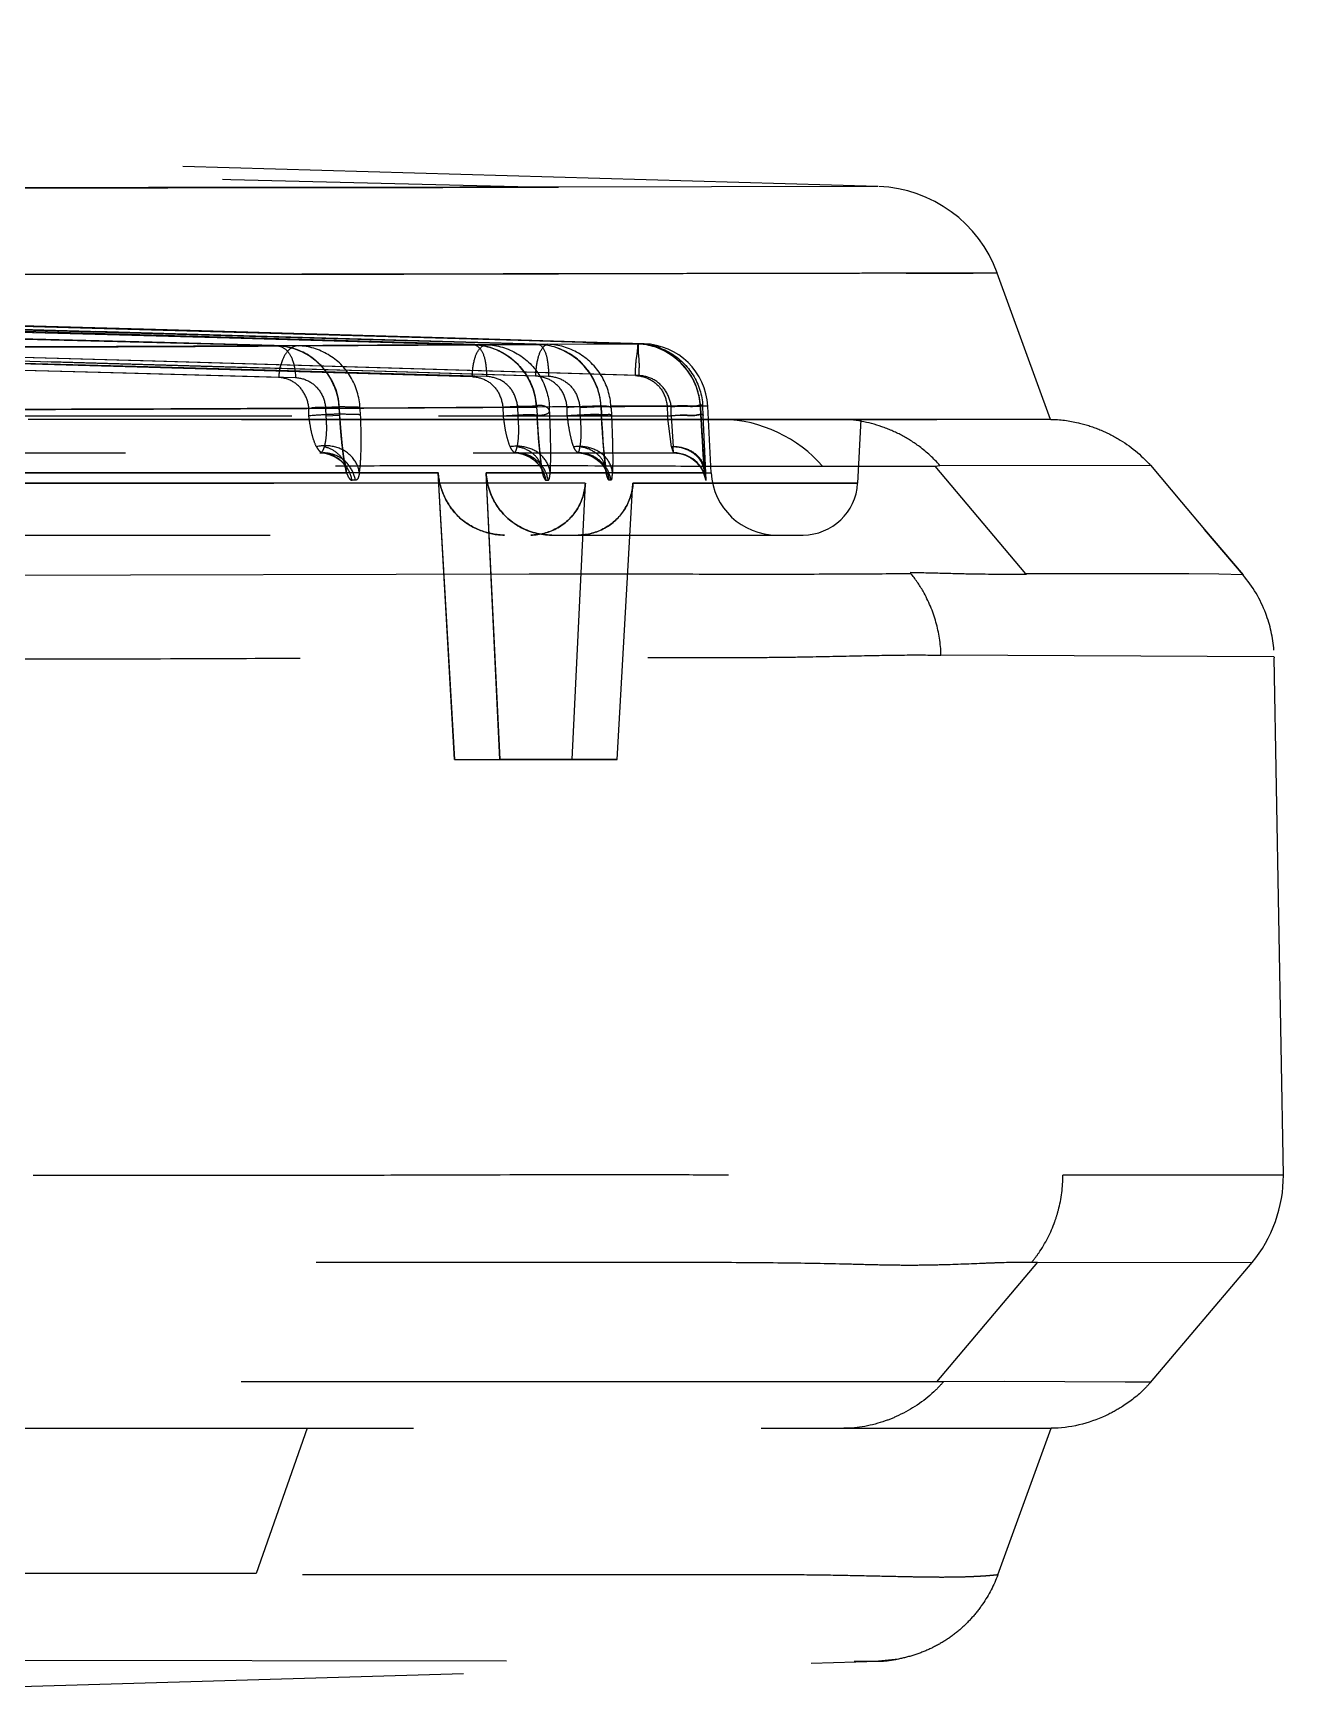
# Model space of a CAD drawing. Header units: millimetres. Extents: x 687 to 1107, y -116 to 478.
# Drawn here: x 962.123 to 964.407, y 329.439 to 332.471 of the extents above; entities that cross this region are included whole.
import ezdxf

# ---------------------------------------------------------------- set-up
doc = ezdxf.new("R2010")
doc.units = ezdxf.units.MM
doc.header["$LTSCALE"] = 0.1
doc.linetypes.add('HIDDENX2', pattern=[19.05, 12.7, -6.35])
doc.layers.add('HIDDEN', color=8, linetype='HIDDENX2')

msp = doc.modelspace()

# ---------------------------------------------------------------- linework, layer by layer
at = {"layer": 'HIDDEN'}
for p, q in [((963.6652, 332.1909), (963.0579, 332.1897)), ((963.9808, 331.7658), (963.8835, 332.033)), ((962.607, 331.9001), (963.0446, 331.9027)), ((963.2253, 331.9037), (962.9509, 331.9021)), ((963.0629, 331.9028), (963.2384, 331.9038)), ((963.2383, 331.9038), (963.2299, 331.9037)), ((962.626, 331.7721), (962.6263, 331.7853)), ((962.6818, 331.7862), (962.6568, 331.7851)), ((962.6568, 331.7851), (962.6573, 331.7721)), ((962.6825, 331.7732), (962.6818, 331.7862)), ((962.6829, 331.7732), (962.6822, 331.7862)), ((963.1597, 331.789), (962.7194, 331.7864)), ((962.7194, 331.7864), (962.7201, 331.7731)), ((962.9806, 331.7874), (962.9809, 331.7721)), ((963.0078, 331.7873), (963.0421, 331.7883)), ((963.0083, 331.7721), (963.0078, 331.7873)), ((963.0421, 331.7883), (963.0429, 331.7732)), ((963.0422, 331.7884), (963.043, 331.7732)), ((963.0656, 331.7884), (963.3415, 331.7901)), ((963.0983, 331.7721), (963.098, 331.7881)), ((963.1209, 331.7876), (963.16, 331.789)), ((963.1209, 331.7876), (963.1214, 331.7721)), ((963.16, 331.789), (963.1607, 331.7758)), ((963.1608, 331.7755), (963.1601, 331.7891)), ((963.3547, 331.7896), (963.178, 331.7896)), ((963.1781, 331.7864), (963.1788, 331.7732)), ((963.2809, 331.789), (963.2813, 331.7721)), ((963.2877, 331.7721), (963.2881, 331.7889)), ((963.3424, 331.7732), (963.3415, 331.7901)), ((963.3415, 331.7901), (963.3424, 331.7732)), ((963.3547, 331.7901), (963.3457, 331.7901)), ((963.3466, 331.7731), (963.3457, 331.7901)), ((963.3466, 331.7731), (963.3457, 331.79)), ((963.3611, 331.6683), (963.3547, 331.7901)), ((963.4856, 331.7657), (925.8486, 331.7657)), ((945.7182, 331.7721), (963.2813, 331.7721)), ((946.085, 331.7721), (963.2877, 331.7721)), ((963.3835, 331.7657), (956.7883, 331.7656)), ((956.7883, 331.7656), (963.9811, 331.7656)), ((962.6573, 331.7721), (962.6825, 331.7732)), ((963.0429, 331.7732), (963.0083, 331.7721)), ((963.2886, 331.7156), (963.2813, 331.7721)), ((963.2877, 331.7721), (963.2917, 331.7156)), ((963.3423, 331.7746), (963.3488, 331.6683)), ((963.3513, 331.6683), (963.3466, 331.7731)), ((963.5973, 331.7657), (963.3835, 331.7657)), ((963.9811, 331.7657), (963.5973, 331.7657)), ((963.6345, 331.7656), (963.6284, 331.6493)), ((963.9811, 331.7657), (963.6679, 331.7657)), ((945.7815, 331.7046), (963.2928, 331.7046)), ((962.6462, 331.7046), (962.6526, 331.7046)), ((963.1169, 331.7045), (963.1185, 331.7045)), ((963.2922, 331.7046), (963.2917, 331.7156)), ((963.2927, 331.7046), (963.2922, 331.7046)), ((963.2922, 331.7046), (963.2978, 331.7043)), ((959.6317, 331.6683), (962.695, 331.6683)), ((962.8623, 331.6681), (961.905, 331.6682)), ((962.7181, 331.6683), (962.8627, 331.6683)), ((962.8924, 331.1445), (962.8624, 331.6682)), ((962.8926, 331.1446), (962.8625, 331.6683)), ((963.0527, 331.6683), (962.9499, 331.6683)), ((962.9752, 331.1445), (962.9499, 331.6683)), ((962.9754, 331.1445), (962.9501, 331.6683)), ((962.9506, 331.6683), (963.1694, 331.6683)), ((963.3488, 331.6683), (963.0671, 331.6683)), ((963.1808, 331.6683), (963.3611, 331.6683)), ((963.3488, 331.6683), (963.3513, 331.6546)), ((963.352, 331.6546), (963.3514, 331.6683)), ((963.5643, 331.6804), (963.77, 331.6801)), ((963.7699, 331.6802), (963.7785, 331.6818)), ((963.9359, 331.4836), (963.7699, 331.6802)), ((963.7785, 331.6818), (964.1633, 331.6819)), ((964.1633, 331.6819), (964.2203, 331.6146)), ((963.131, 331.6493), (953.6724, 331.6493)), ((962.7112, 331.6545), (962.705, 331.6545)), ((963.0595, 331.6546), (963.0633, 331.6546)), ((963.107, 331.1445), (963.1312, 331.6495)), ((963.107, 331.1446), (963.1312, 331.6493)), ((963.1783, 331.6546), (963.1753, 331.6546)), ((963.1895, 331.1445), (963.2182, 331.6493)), ((963.1895, 331.1445), (963.2182, 331.6493)), ((963.2182, 331.6493), (963.6285, 331.6493)), ((963.6284, 331.6493), (963.2182, 331.6493)), ((963.3512, 331.6546), (963.3519, 331.6546)), ((964.2203, 331.6146), (964.2624, 331.5649)), ((953.6653, 331.5545), (963.0315, 331.5545)), ((963.0697, 331.5545), (963.5288, 331.5545)), ((964.3328, 331.4818), (964.2624, 331.5649)), ((964.2624, 331.5649), (964.3328, 331.4818)), ((963.0287, 331.4831), (961.3708, 331.4795)), ((964.1562, 331.4839), (963.9359, 331.4836)), ((964.2333, 331.4838), (964.1562, 331.4839)), ((964.2885, 331.4834), (964.2333, 331.4838)), ((964.3328, 331.4818), (964.2885, 331.4834)), ((964.3328, 331.4818), (964.3328, 331.4818)), ((963.781, 331.3357), (964.389, 331.3325)), ((964.389, 331.3444), (964.389, 331.3445)), ((964.389, 331.3325), (964.3896, 331.3325)), ((964.3896, 331.3318), (964.3897, 331.3301)), ((964.4062, 330.3855), (964.3897, 331.3301)), ((962.8924, 331.1445), (963.1895, 331.1445)), ((963.1895, 331.1445), (962.9752, 331.1445)), ((964.4062, 330.3855), (964.0033, 330.3856)), ((963.9572, 330.2268), (963.7729, 330.0086)), ((963.9464, 330.2267), (963.9572, 330.2268)), ((963.957, 330.2267), (964.349, 330.2264)), ((964.1635, 330.0075), (964.349, 330.2264)), ((964.1636, 330.0075), (964.349, 330.2263)), ((964.349, 330.2264), (964.349, 330.2263)), ((963.7727, 330.0083), (958.721, 330.0083)), ((963.7853, 330.0086), (963.773, 330.0086)), ((963.8969, 330.0088), (963.7854, 330.0087)), ((964.1174, 330.0077), (963.8969, 330.0088)), ((964.1638, 330.0078), (964.1174, 330.0077)), ((964.1636, 330.0075), (964.1635, 330.0075)), ((925.3524, 329.9236), (963.9821, 329.9236)), ((962.6233, 329.9236), (962.5301, 329.6586)), ((963.8845, 329.656), (963.982, 329.9238)), ((962.53, 329.6583), (959.5567, 329.6591)), ((961.6393, 329.4389), (963.6663, 329.4982)), ((961.7172, 329.5007), (963.6644, 329.4982)), ((963.6644, 329.4982), (963.6665, 329.4982)), ((963.703, 329.5023), (963.6665, 329.4982))]:
    msp.add_line(p, q, dxfattribs=at)
for points in [[(963.6652, 332.1909), (960.8572, 332.2713), (957.9595, 332.3408), (954.9619, 332.3983), (951.8879, 332.4421), (948.7709, 332.4708)], [(962.5689, 331.8999), (959.8995, 331.9679), (957.3414, 332.0281), (954.8948, 332.0792), (952.5595, 332.1202), (950.3358, 332.1509), (948.2234, 332.1712)], [(962.9272, 331.902), (960.2865, 331.9731), (957.7492, 332.0333), (955.3154, 332.0827), (952.9851, 332.1216), (950.7584, 332.1505), (948.6352, 332.17)], [(963.0447, 331.9027), (960.5221, 331.972), (958.0586, 332.0311), (955.6542, 332.0801), (953.3091, 332.1194), (951.0232, 332.1491), (948.7966, 332.1695)], [(963.2253, 331.9037), (960.8616, 331.9705), (958.5009, 332.0282), (956.1432, 332.0769), (953.7885, 332.1165), (951.4369, 332.147), (949.0883, 332.1685)], [(963.2297, 331.9037), (960.8711, 331.9705), (958.515, 332.0281), (956.1613, 332.0767), (953.8103, 332.1163), (951.4618, 332.1469), (949.1159, 332.1684)], [(963.2384, 331.9038), (960.9954, 331.9675), (958.7084, 332.0241), (956.3776, 332.0729), (954.0028, 332.1136), (951.5842, 332.1456), (949.1218, 332.1684)], [(962.6822, 331.7862), (962.6801, 331.8031), (962.6758, 331.8194), (962.6693, 331.8347), (962.6609, 331.8488), (962.6509, 331.8613), (962.6395, 331.8723), (962.6269, 331.8816), (962.6134, 331.889), (962.5992, 331.8947), (962.5842, 331.8984), (962.5689, 331.8999)], [(963.0422, 331.7884), (963.0401, 331.8048), (963.0359, 331.8208), (963.0295, 331.8359), (963.0211, 331.8499), (963.0111, 331.8626), (962.9995, 331.8738), (962.9867, 331.8832), (962.9729, 331.8909), (962.9582, 331.8967), (962.9429, 331.9004), (962.9272, 331.902)], [(963.1601, 331.7891), (963.1581, 331.8053), (963.1539, 331.8212), (963.1475, 331.8363), (963.1392, 331.8503), (963.1292, 331.863), (963.1176, 331.8742), (963.1047, 331.8837), (963.0907, 331.8915), (963.0759, 331.8973), (963.0605, 331.9011), (963.0447, 331.9027)], [(963.3415, 331.7901), (963.3392, 331.8077), (963.3343, 331.8248), (963.3269, 331.841), (963.3171, 331.8559), (963.3053, 331.8693), (963.2917, 331.8808), (963.2766, 331.8902), (963.2602, 331.8973), (963.243, 331.9018), (963.2253, 331.9037)], [(963.2676, 331.8962), (963.2584, 331.8992), (963.249, 331.9015), (963.2394, 331.903), (963.2297, 331.9037)], [(962.6938, 331.6792), (962.6928, 331.6839), (962.6915, 331.6903), (962.6902, 331.6982), (962.6888, 331.7076), (962.6875, 331.7183), (962.6861, 331.7304), (962.6849, 331.7437), (962.6838, 331.7582), (962.6829, 331.7732)], [(963.0521, 331.6752), (963.0512, 331.6811), (963.0501, 331.6885), (963.0491, 331.6973), (963.048, 331.7075), (963.0469, 331.7187), (963.0458, 331.7311), (963.0448, 331.7445), (963.0438, 331.7586), (963.043, 331.7732)], [(963.1693, 331.6737), (963.1684, 331.6808), (963.1673, 331.6898), (963.1662, 331.7004), (963.1651, 331.7126), (963.164, 331.7261), (963.1629, 331.7409), (963.1619, 331.7568), (963.1609, 331.7732)], [(963.3487, 331.6696), (963.3481, 331.6783), (963.3474, 331.6885), (963.3466, 331.7002), (963.3458, 331.7131), (963.345, 331.727), (963.3441, 331.7418), (963.3433, 331.7573), (963.3424, 331.7732)], [(962.6462, 331.7046), (962.6555, 331.7038), (962.6638, 331.7018), (962.6713, 331.6988), (962.6777, 331.6952), (962.6831, 331.6911), (962.6875, 331.687), (962.6906, 331.6832), (962.6927, 331.6802), (962.6939, 331.678), (962.6944, 331.6769), (962.6945, 331.6767), (962.6943, 331.6774), (962.6938, 331.6792)], [(963.0003, 331.7046), (963.0091, 331.7039), (963.0172, 331.7022), (963.0246, 331.6994), (963.0312, 331.6959), (963.0371, 331.6918), (963.0421, 331.6873), (963.0462, 331.6827), (963.0493, 331.6784), (963.0513, 331.6749), (963.0524, 331.6726), (963.0529, 331.6713), (963.053, 331.6711), (963.0528, 331.6716), (963.0525, 331.673), (963.0521, 331.6752)], [(963.1185, 331.7045), (963.1274, 331.7035), (963.1358, 331.7013), (963.1435, 331.6979), (963.1504, 331.6938), (963.1564, 331.6889), (963.1613, 331.6838), (963.165, 331.679), (963.1675, 331.6748), (963.169, 331.6718), (963.1698, 331.6699), (963.1702, 331.6688), (963.1703, 331.6686), (963.1702, 331.6689), (963.17, 331.6698), (963.1697, 331.6714), (963.1693, 331.6736)], [(963.2926, 331.7046), (963.2982, 331.7043), (963.3037, 331.7035), (963.3092, 331.7023), (963.3145, 331.7005)], [(963.2978, 331.7043), (963.3034, 331.7035), (963.3089, 331.7022), (963.3141, 331.7004), (963.3192, 331.6981), (963.3239, 331.6954), (963.3283, 331.6924), (963.3324, 331.689), (963.3361, 331.6853), (963.3394, 331.6815), (963.3422, 331.6776), (963.3445, 331.6737), (963.3464, 331.67), (963.3478, 331.6667), (963.3487, 331.6642), (963.3493, 331.6623), (963.3496, 331.6612), (963.3498, 331.6606), (963.3498, 331.6604), (963.3498, 331.6606), (963.3497, 331.661), (963.3496, 331.6618), (963.3494, 331.6628), (963.3492, 331.6641), (963.349, 331.6657), (963.3489, 331.6675), (963.3487, 331.6696)], [(963.6659, 329.4982), (963.6659, 329.4982), (963.6697, 329.4983), (963.6756, 329.4987), (963.6827, 329.4993), (963.6902, 329.5002), (963.6981, 329.5014), (963.7038, 329.5025)]]:
    msp.add_lwpolyline(points, dxfattribs=at)
for centre, radius, start, end in [((963.658, 331.951), 0.24, 20.0046, 87.7932), ((944.5977, -285.4433), 617.5703, 88.2712144, 89.5829198), ((944.6133, -284.1569), 616.2838, 88.2696343, 89.5819234), ((963.2348, 331.7838), 0.12, 2.8981, 88.2593), ((963.2921, 331.6446), 0.06, 9.5898, 89.8783), ((963.2928, 331.6446), 0.06, 9.5898, 90.1205), ((963.4809, 331.6746), 0.12, 183.0171, 270.0754), ((963.5287, 331.6546), 0.1, 270.0939, 357.0043), ((964.1495, 331.3258), 0.2403, 20.9065, 40.3933), ((964.1498, 331.3259), 0.2399, 4.4383, 20.8936)]:
    msp.add_arc(centre, radius, start, end, dxfattribs=at)
for points, knots in [([(926.277, 332.1897), (929.3414, 332.2665), (935.4713, 332.3816), (944.6676, 332.4392), (953.8638, 332.3816), (959.9937, 332.2665), (963.0581, 332.1897)], [0, 0, 0, 0, 0.25, 0.5, 0.75, 1, 1, 1, 1]), ([(944.667, 332.1871), (945.0706, 332.1871), (945.8772, 332.1873), (947.086, 332.188), (948.2918, 332.1887), (949.4933, 332.1892), (950.6887, 332.1893), (952.2636, 332.1891), (953.8207, 332.1889), (955.3507, 332.1886), (956.4552, 332.1885), (957.5152, 332.1883), (958.5133, 332.1881), (959.4275, 332.188), (960.2397, 332.188), (960.9373, 332.1881), (961.514, 332.1883), (961.9179, 332.1885), (962.183, 332.1887), (962.386, 332.1888), (962.5935, 332.189), (962.7982, 332.1893), (962.9371, 332.1895), (963.0298, 332.1897), (963.1085, 332.1898), (963.1986, 332.19), (963.2968, 332.1901), (963.3826, 332.1903), (963.4559, 332.1905), (963.5179, 332.1906), (963.5624, 332.1907), (963.5925, 332.1908), (963.6109, 332.1908), (963.6266, 332.1909), (963.6395, 332.1909), (963.6486, 332.1909), (963.6546, 332.1909), (963.6581, 332.1909), (963.6609, 332.1909), (963.663, 332.1909), (963.6644, 332.1909), (963.6652, 332.1909), (963.6655, 332.1909), (963.6656, 332.1909)], [0, 0, 0, 0, 0.063732, 0.127369, 0.190866, 0.254139, 0.317094, 0.379625, 0.502835, 0.562966, 0.621227, 0.677238, 0.730352, 0.778832, 0.821598, 0.85859, 0.888999, 0.912651, 0.922367, 0.930873, 0.9447, 0.955137, 0.963199, 0.966622, 0.969786, 0.975624, 0.980838, 0.985306, 0.989164, 0.992421, 0.995086, 0.996199, 0.997167, 0.997992, 0.998674, 0.999215, 0.999432, 0.999615, 0.999763, 0.999877, 0.999956, 0.999982, 1, 1, 1, 1]), ([(963.0581, 332.1897), (963.0099, 332.1896), (962.9009, 332.1894), (962.7273, 332.1892), (962.5183, 332.1889), (962.2824, 332.1888), (962.004, 332.1886), (961.6714, 332.1884), (961.2614, 332.1882), (960.7632, 332.1881), (960.1833, 332.1881), (959.534, 332.188), (958.8251, 332.1881), (958.0913, 332.1882), (957.3392, 332.1884), (956.6118, 332.1885), (955.8935, 332.1886), (955.151, 332.1887), (954.3579, 332.1888), (953.5595, 332.1889), (952.796, 332.189), (952.1156, 332.1891), (951.4776, 332.1892), (950.8784, 332.1893), (950.2728, 332.1893), (949.6846, 332.1894), (949.1184, 332.1894), (948.61, 332.1893), (948.1361, 332.1892), (947.711, 332.1891), (947.2993, 332.189), (946.907, 332.1888), (946.5204, 332.1886), (946.1455, 332.1885), (945.7764, 332.1883), (945.4099, 332.1881), (945.0402, 332.1879), (944.7916, 332.1879), (944.6672, 332.1879)], [0, 0, 0, 0, 0.007865, 0.01778, 0.028328, 0.041955, 0.056264, 0.073729, 0.096226, 0.123137, 0.154999, 0.190818, 0.229056, 0.270639, 0.310512, 0.35174, 0.389304, 0.427678, 0.472863, 0.518671, 0.557925, 0.597414, 0.62966, 0.661992, 0.695165, 0.728437, 0.757945, 0.787531, 0.811366, 0.835242, 0.856876, 0.878536, 0.899228, 0.919939, 0.939685, 0.959446, 0.979719, 1, 1, 1, 1]), ([(962.5688, 331.8999), (961.1348, 331.9374), (958.1072, 332.0154), (953.3255, 332.116), (949.9774, 332.1583), (948.2233, 332.1712)], [0, 0, 0, 0, 0.299917, 0.633249, 1, 1, 1, 1]), ([(948.4045, 332.1707), (950.1375, 332.1577), (953.4487, 332.1155), (958.1828, 332.0157), (961.1838, 331.9378), (962.607, 331.9001)], [0, 0, 0, 0, 0.366003, 0.699335, 1, 1, 1, 1]), ([(948.6352, 332.17), (950.3378, 332.1576), (953.6287, 332.1188), (958.3927, 332.0241), (961.4539, 331.9439), (962.9272, 331.902)], [0, 0, 0, 0, 0.357344, 0.690675, 1, 1, 1, 1]), ([(962.9509, 331.9021), (961.4868, 331.9441), (958.447, 332.0241), (953.7196, 332.1184), (950.4561, 332.1571), (948.7687, 332.1695)], [0, 0, 0, 0, 0.309778, 0.643109, 1, 1, 1, 1]), ([(963.0446, 331.9027), (961.5539, 331.9462), (958.4801, 332.0271), (953.7307, 332.1198), (950.472, 332.1574), (948.7965, 332.1695)], [0, 0, 0, 0, 0.313961, 0.647293, 1, 1, 1, 1]), ([(948.9046, 332.1691), (950.5673, 332.157), (953.8034, 332.1194), (958.5228, 332.027), (961.5794, 331.9462), (963.0629, 331.9028)], [0, 0, 0, 0, 0.352257, 0.685588, 1, 1, 1, 1]), ([(949.0883, 332.1685), (950.6551, 332.1571), (953.7928, 332.1224), (958.5053, 332.0342), (961.6507, 331.9512), (963.2253, 331.9037)], [0, 0, 0, 0, 0.332426, 0.665759, 1, 1, 1, 1]), ([(963.2299, 331.9037), (961.6584, 331.9512), (958.5188, 332.0341), (953.814, 332.1223), (950.6807, 332.157), (949.1159, 332.1684)], [0, 0, 0, 0, 0.334113, 0.667441, 1, 1, 1, 1]), ([(948.2576, 332.1136), (949.7942, 332.1013), (952.9249, 332.0639), (957.7063, 331.9663), (960.951, 331.8869), (962.602, 331.8423)], [0, 0, 0, 0, 0.321331, 0.654667, 1, 1, 1, 1]), ([(962.571, 331.8425), (960.937, 331.8871), (957.7252, 331.9664), (952.9915, 332.0634), (949.8915, 332.1008), (948.3696, 332.1131)], [0, 0, 0, 0, 0.345234, 0.678561, 1, 1, 1, 1]), ([(962.9505, 331.8441), (961.363, 331.8892), (958.1879, 331.9735), (953.4246, 332.0611), (950.249, 332.1006), (948.6613, 332.1121)], [0, 0, 0, 0, 0.333376, 0.666709, 1, 1, 1, 1]), ([(948.7424, 332.1114), (950.3186, 332.0984), (953.4708, 332.0613), (958.1983, 331.9721), (961.3494, 331.8903), (962.9247, 331.8438)], [0, 0, 0, 0, 0.333361, 0.666693, 1, 1, 1, 1]), ([(948.8165, 332.1117), (950.3997, 332.0994), (953.5661, 332.0632), (958.3155, 331.9743), (961.4813, 331.8919), (963.0642, 331.8449)], [0, 0, 0, 0, 0.333299, 0.666632, 1, 1, 1, 1]), ([(963.0403, 331.8449), (961.4678, 331.8909), (958.3226, 331.9745), (953.6038, 332.0623), (950.4575, 332.0997), (948.8842, 332.1112)], [0, 0, 0, 0, 0.33331, 0.666643, 1, 1, 1, 1]), ([(963.8834, 332.0329), (963.8833, 332.0329), (963.883, 332.0329), (963.8822, 332.0329), (963.8808, 332.0329), (963.8787, 332.0329), (963.8759, 332.0329), (963.8724, 332.0329), (963.8664, 332.0329), (963.8573, 332.0329), (963.8443, 332.0329), (963.8287, 332.0329), (963.8103, 332.0328), (963.7802, 332.0327), (963.7357, 332.0326), (963.6738, 332.0325), (963.6005, 332.0323), (963.5148, 332.0322), (963.4166, 332.032), (963.3266, 332.0318), (963.2478, 332.0317), (963.1549, 332.0315), (963.0154, 332.0312), (962.8091, 332.031), (962.5995, 332.0308), (962.3941, 332.0306), (962.1245, 332.0304), (961.7126, 332.0302), (961.1237, 332.0301), (960.4103, 332.03), (959.5797, 332.03), (958.6456, 332.0301), (957.6281, 332.0303), (956.5504, 332.0304), (955.4305, 332.0306), (953.8837, 332.0308), (952.3124, 332.0311), (950.7254, 332.0313), (949.5227, 332.0312), (948.3143, 332.0307), (947.1013, 332.03), (945.8851, 332.0293), (945.0733, 332.029), (944.6671, 332.029)], [0, 0, 0, 0, 0.000018, 0.000044, 0.000122, 0.000234, 0.00038, 0.000561, 0.000776, 0.001311, 0.001985, 0.002801, 0.003758, 0.004858, 0.007491, 0.01071, 0.014522, 0.018937, 0.024088, 0.029858, 0.032987, 0.036376, 0.044374, 0.054763, 0.068576, 0.077093, 0.086843, 0.110664, 0.141389, 0.178788, 0.222043, 0.271058, 0.324611, 0.3809, 0.439303, 0.499452, 0.622372, 0.684611, 0.747218, 0.810128, 0.873273, 0.936586, 1, 1, 1, 1]), ([(944.6674, 332.0301), (945.0753, 332.0301), (945.8902, 332.0303), (947.1104, 332.0308), (948.3257, 332.0313), (949.5349, 332.0315), (950.7379, 332.0315), (952.3279, 332.0313), (954.2807, 332.0309), (956.1976, 332.0307), (957.6686, 332.0305), (958.6891, 332.0303), (959.4902, 332.0302), (960.0815, 332.0302), (960.4843, 332.0302), (960.8573, 332.0302), (961.1983, 332.0303), (961.506, 332.0304), (961.851, 332.0305), (962.2084, 332.0307), (962.5608, 332.0309), (962.8267, 332.0312), (963.0277, 332.0314), (963.1837, 332.0317), (963.3114, 332.032), (963.4216, 332.0322), (963.5432, 332.0324), (963.6658, 332.0327), (963.7783, 332.0329), (963.8459, 332.033), (963.876, 332.0331), (963.8835, 332.0331)], [0, 0, 0, 0, 0.063689, 0.12722, 0.190484, 0.253422, 0.316005, 0.378287, 0.501663, 0.620872, 0.677539, 0.731322, 0.780187, 0.802618, 0.82362, 0.843074, 0.860853, 0.87686, 0.891117, 0.91471, 0.932661, 0.94612, 0.956222, 0.964048, 0.970467, 0.976161, 0.981256, 0.989445, 0.995302, 0.998822, 1, 1, 1, 1]), ([(959.5934, 331.8954), (959.7111, 331.8954), (959.9382, 331.8954), (960.2722, 331.8955), (960.5854, 331.8956), (960.9517, 331.8959), (961.2788, 331.8962), (961.5689, 331.8967), (961.7486, 331.897), (961.9063, 331.8973), (962.0785, 331.8978), (962.2277, 331.8983), (962.3569, 331.8988), (962.4349, 331.8992), (962.5044, 331.8995), (962.548, 331.8998), (962.5687, 331.8999)], [0, 0, 0, 0, 0.11862, 0.228982, 0.336831, 0.434338, 0.598394, 0.666618, 0.726803, 0.779597, 0.82566, 0.900435, 0.930008, 0.955992, 0.979089, 1, 1, 1, 1]), ([(962.9271, 331.902), (962.9012, 331.9018), (962.8468, 331.9015), (962.7597, 331.901), (962.6614, 331.9004), (962.5486, 331.8998), (962.4149, 331.8991), (962.2526, 331.8984), (962.0939, 331.8979), (961.9445, 331.8974), (961.8607, 331.8972), (961.8163, 331.8971)], [0, 0, 0, 0, 0.069785, 0.147063, 0.235311, 0.335323, 0.451744, 0.596303, 0.773803, 0.880169, 1, 1, 1, 1]), ([(962.6818, 331.7862), (962.6808, 331.8048), (962.6694, 331.843), (962.6285, 331.8874), (962.5885, 331.8994), (962.5687, 331.8999)], [0, 0, 0, 0, 0.320224, 0.660491, 1, 1, 1, 1]), ([(962.5688, 331.8999), (962.5748, 331.8998), (962.5881, 331.8923), (962.599, 331.8703), (962.6017, 331.8524), (962.6018, 331.8423)], [0, 0, 0, 0, 0.250878, 0.577236, 1, 1, 1, 1]), ([(962.607, 331.9001), (962.6009, 331.9002), (962.587, 331.893), (962.5751, 331.8711), (962.5716, 331.8528), (962.5712, 331.8425)], [0, 0, 0, 0, 0.249824, 0.577035, 1, 1, 1, 1]), ([(962.7197, 331.7864), (962.7187, 331.8063), (962.7072, 331.8457), (962.6642, 331.8878), (962.6259, 331.8996), (962.607, 331.9001)], [0, 0, 0, 0, 0.343062, 0.672819, 1, 1, 1, 1]), ([(962.9248, 331.8438), (962.9248, 331.8537), (962.9268, 331.8716), (962.9345, 331.8928), (962.9459, 331.9022), (962.9509, 331.9021)], [0, 0, 0, 0, 0.440473, 0.780662, 1, 1, 1, 1]), ([(962.9271, 331.902), (962.9465, 331.9015), (962.986, 331.8901), (963.0291, 331.847), (963.041, 331.8077), (963.0421, 331.7883)], [0, 0, 0, 0, 0.331029, 0.668559, 1, 1, 1, 1]), ([(962.9272, 331.902), (962.9321, 331.9019), (962.9429, 331.8923), (962.9493, 331.8712), (962.9507, 331.8537), (962.9504, 331.8441)], [0, 0, 0, 0, 0.221125, 0.56221, 1, 1, 1, 1]), ([(962.9509, 331.9021), (962.9704, 331.9016), (963.0095, 331.8897), (963.0526, 331.8471), (963.0645, 331.8079), (963.0655, 331.7884)], [0, 0, 0, 0, 0.332945, 0.666162, 1, 1, 1, 1]), ([(963.0404, 331.8449), (963.0408, 331.8548), (963.0432, 331.8724), (963.049, 331.8925), (963.0586, 331.9029), (963.0629, 331.9028)], [0, 0, 0, 0, 0.45599, 0.802838, 1, 1, 1, 1]), ([(963.0446, 331.9027), (963.0489, 331.9026), (963.0579, 331.8919), (963.0626, 331.8719), (963.0642, 331.8546), (963.0641, 331.8449)], [0, 0, 0, 0, 0.199748, 0.546867, 1, 1, 1, 1]), ([(963.16, 331.789), (963.159, 331.8085), (963.1471, 331.8475), (963.104, 331.8906), (963.0643, 331.9021), (963.0446, 331.9027)], [0, 0, 0, 0, 0.331843, 0.664186, 1, 1, 1, 1]), ([(963.178, 331.7891), (963.177, 331.8089), (963.1647, 331.8482), (963.1212, 331.8906), (963.0822, 331.9022), (963.0629, 331.9028)], [0, 0, 0, 0, 0.337639, 0.670037, 1, 1, 1, 1]), ([(963.2226, 331.8459), (963.223, 331.8556), (963.2233, 331.874), (963.227, 331.889), (963.227, 331.9038), (963.2297, 331.9037)], [0, 0, 0, 0, 0.500848, 0.861318, 1, 1, 1, 1]), ([(963.2253, 331.9037), (963.2281, 331.9037), (963.227, 331.8887), (963.2299, 331.8737), (963.2291, 331.8555), (963.2288, 331.8458)], [0, 0, 0, 0, 0.141352, 0.502249, 1, 1, 1, 1]), ([(963.3415, 331.7901), (963.3405, 331.8097), (963.3278, 331.8491), (963.2842, 331.8916), (963.2448, 331.9031), (963.2253, 331.9037)], [0, 0, 0, 0, 0.335222, 0.668743, 1, 1, 1, 1]), ([(963.2297, 331.9037), (963.2493, 331.9031), (963.2886, 331.8915), (963.3322, 331.849), (963.3447, 331.8098), (963.3457, 331.7901)], [0, 0, 0, 0, 0.333421, 0.66462, 1, 1, 1, 1]), ([(963.2226, 331.8459), (963.2325, 331.8451), (963.2521, 331.8401), (963.2745, 331.8182), (963.2799, 331.7981), (963.2811, 331.7878)], [0, 0, 0, 0, 0.331298, 0.650506, 1, 1, 1, 1]), ([(963.2881, 331.7889), (963.2866, 331.799), (963.2802, 331.8185), (963.2581, 331.8402), (963.2385, 331.8452), (963.2288, 331.8458)], [0, 0, 0, 0, 0.34478, 0.670727, 1, 1, 1, 1]), ([(962.6263, 331.7853), (962.6254, 331.7949), (962.6199, 331.8137), (962.5999, 331.8361), (962.5806, 331.8416), (962.571, 331.8425)], [0, 0, 0, 0, 0.335184, 0.66402, 1, 1, 1, 1]), ([(962.602, 331.8423), (962.6115, 331.8414), (962.6307, 331.8359), (962.6512, 331.8136), (962.6563, 331.7943), (962.6571, 331.7845)], [0, 0, 0, 0, 0.333276, 0.658924, 1, 1, 1, 1]), ([(962.9247, 331.8438), (962.9342, 331.8432), (962.9532, 331.8382), (962.9745, 331.8162), (962.9796, 331.7964), (962.9808, 331.7861)], [0, 0, 0, 0, 0.325491, 0.644785, 1, 1, 1, 1]), ([(963.0081, 331.7864), (963.007, 331.7966), (963.0017, 331.8164), (962.9799, 331.8384), (962.9603, 331.8434), (962.9505, 331.8441)], [0, 0, 0, 0, 0.345847, 0.667946, 1, 1, 1, 1]), ([(963.0981, 331.7867), (963.097, 331.797), (963.0917, 331.817), (963.0697, 331.8392), (963.0501, 331.8442), (963.0403, 331.8449)], [0, 0, 0, 0, 0.348692, 0.66728, 1, 1, 1, 1]), ([(963.0642, 331.8449), (963.0739, 331.844), (963.0932, 331.8387), (963.1148, 331.8168), (963.1202, 331.7971), (963.1212, 331.787)], [0, 0, 0, 0, 0.332304, 0.654004, 1, 1, 1, 1]), ([(962.6818, 331.7862), (962.6613, 331.7861), (962.618, 331.7858), (962.5492, 331.7855), (962.4718, 331.7851), (962.3427, 331.7846), (962.1931, 331.7841), (962.0199, 331.7836), (961.8609, 331.7833), (961.6796, 331.783), (961.3865, 331.7825), (961.0556, 331.7822), (960.6848, 331.7819), (960.3662, 331.7818), (960.0245, 331.7817), (959.7911, 331.7817), (959.6701, 331.7817)], [0, 0, 0, 0, 0.020484, 0.043111, 0.068558, 0.097503, 0.171749, 0.217552, 0.2701, 0.330073, 0.398147, 0.562109, 0.659633, 0.767517, 0.879511, 1, 1, 1, 1]), ([(961.9196, 331.7834), (961.9654, 331.7835), (962.0517, 331.7837), (962.2052, 331.7842), (962.3668, 331.7847), (962.531, 331.7854), (962.6649, 331.7861), (962.7778, 331.7868), (962.8758, 331.7873), (962.9625, 331.7878), (963.0165, 331.7882), (963.0421, 331.7883)], [0, 0, 0, 0, 0.122309, 0.230584, 0.410508, 0.554017, 0.669398, 0.76842, 0.855738, 0.931502, 1, 1, 1, 1]), ([(962.7197, 331.7864), (962.7166, 331.7883), (962.7047, 331.7877), (962.6842, 331.7891), (962.6567, 331.7866), (962.6362, 331.7882), (962.6265, 331.7853)], [0, 0, 0, 0, 0.115013, 0.356897, 0.674201, 1, 1, 1, 1]), ([(963.0658, 331.7808), (963.065, 331.7848), (963.0552, 331.7931), (963.035, 331.7886), (963.0096, 331.7898), (962.9905, 331.7882), (962.9806, 331.7874)], [0, 0, 0, 0, 0.138751, 0.355742, 0.666895, 1, 1, 1, 1]), ([(963.0671, 331.6683), (963.0677, 331.6778), (963.0682, 331.6995), (963.0677, 331.7395), (963.0665, 331.7701), (963.0656, 331.7884)], [0, 0, 0, 0, 0.23732, 0.541002, 1, 1, 1, 1]), ([(963.098, 331.7881), (963.1067, 331.7887), (963.1238, 331.7897), (963.1484, 331.7902), (963.1647, 331.7909), (963.1771, 331.7894), (963.1781, 331.7864)], [0, 0, 0, 0, 0.325822, 0.638989, 0.882902, 1, 1, 1, 1]), ([(963.3457, 331.7901), (963.3449, 331.7928), (963.3295, 331.7882), (963.312, 331.792), (963.2918, 331.7896), (963.2809, 331.789)], [0, 0, 0, 0, 0.133403, 0.495092, 1, 1, 1, 1]), ([(963.2881, 331.7891), (963.297, 331.7895), (963.3146, 331.7915), (963.3263, 331.7882), (963.3421, 331.7924), (963.3415, 331.7901)], [0, 0, 0, 0, 0.501783, 0.866097, 1, 1, 1, 1]), ([(962.7203, 331.7731), (962.7174, 331.7751), (962.7056, 331.7743), (962.6852, 331.7757), (962.6569, 331.7743), (962.6364, 331.7731), (962.6262, 331.7721)], [0, 0, 0, 0, 0.108914, 0.345775, 0.672821, 1, 1, 1, 1]), ([(962.6401, 331.7156), (962.6375, 331.7207), (962.6335, 331.732), (962.629, 331.7509), (962.6273, 331.7646), (962.6262, 331.7721)], [0, 0, 0, 0, 0.293079, 0.612057, 1, 1, 1, 1]), ([(962.6573, 331.7721), (962.6577, 331.7647), (962.6586, 331.7511), (962.6576, 331.7322), (962.6557, 331.7208), (962.6541, 331.7156)], [0, 0, 0, 0, 0.393416, 0.716536, 1, 1, 1, 1]), ([(962.695, 331.6683), (962.6928, 331.6779), (962.689, 331.6994), (962.6851, 331.7345), (962.6832, 331.7598), (962.6825, 331.7732)], [0, 0, 0, 0, 0.281009, 0.619534, 1, 1, 1, 1]), ([(962.7201, 331.7731), (962.7207, 331.7598), (962.7213, 331.7347), (962.7209, 331.6997), (962.7194, 331.678), (962.7181, 331.6683)], [0, 0, 0, 0, 0.380249, 0.719719, 1, 1, 1, 1]), ([(962.9809, 331.7721), (962.99, 331.7728), (963.0078, 331.7735), (963.0336, 331.7759), (963.0521, 331.772), (963.0652, 331.7771), (963.0658, 331.7808)], [0, 0, 0, 0, 0.312768, 0.622215, 0.870238, 1, 1, 1, 1]), ([(962.981, 331.7721), (962.9819, 331.7648), (962.9837, 331.7512), (962.9878, 331.7323), (962.9914, 331.7208), (962.9937, 331.7156)], [0, 0, 0, 0, 0.382735, 0.706094, 1, 1, 1, 1]), ([(963.0067, 331.7156), (963.0079, 331.7208), (963.0094, 331.7325), (963.0098, 331.7514), (963.0089, 331.7649), (963.0083, 331.7721)], [0, 0, 0, 0, 0.285138, 0.617483, 1, 1, 1, 1]), ([(963.0429, 331.7732), (963.0436, 331.76), (963.0452, 331.7347), (963.0483, 331.6997), (963.0511, 331.6779), (963.0527, 331.6683)], [0, 0, 0, 0, 0.376413, 0.721673, 1, 1, 1, 1]), ([(963.1788, 331.7732), (963.177, 331.7749), (963.1672, 331.7734), (963.151, 331.7751), (963.1261, 331.7736), (963.1079, 331.7728), (963.0983, 331.7721)], [0, 0, 0, 0, 0.093035, 0.315929, 0.641044, 1, 1, 1, 1]), ([(963.1099, 331.7156), (963.1079, 331.7206), (963.1048, 331.7322), (963.1011, 331.7511), (963.0992, 331.7649), (963.0983, 331.7721)], [0, 0, 0, 0, 0.277007, 0.622886, 1, 1, 1, 1]), ([(963.1214, 331.7721), (963.1221, 331.7649), (963.1231, 331.7512), (963.123, 331.7323), (963.122, 331.7207), (963.121, 331.7156)], [0, 0, 0, 0, 0.385777, 0.723359, 1, 1, 1, 1]), ([(963.1607, 331.7758), (963.1613, 331.7745), (963.1518, 331.7719), (963.142, 331.774), (963.1288, 331.7725), (963.1214, 331.7721)], [0, 0, 0, 0, 0.112066, 0.450351, 1, 1, 1, 1]), ([(963.1694, 331.6683), (963.1681, 331.6776), (963.1658, 331.699), (963.1629, 331.734), (963.1613, 331.7596), (963.1606, 331.7731)], [0, 0, 0, 0, 0.267462, 0.614617, 1, 1, 1, 1]), ([(963.1788, 331.7732), (963.1795, 331.7597), (963.1805, 331.7342), (963.1813, 331.6992), (963.1811, 331.6777), (963.1808, 331.6683)], [0, 0, 0, 0, 0.384173, 0.730509, 1, 1, 1, 1]), ([(963.2813, 331.7721), (963.2917, 331.7727), (963.3116, 331.775), (963.3291, 331.7711), (963.3458, 331.7763), (963.3466, 331.7731)], [0, 0, 0, 0, 0.477082, 0.849394, 1, 1, 1, 1]), ([(963.3424, 331.7732), (963.3431, 331.7753), (963.3273, 331.7714), (963.3156, 331.7746), (963.2972, 331.7726), (963.2877, 331.7721)], [0, 0, 0, 0, 0.122707, 0.478775, 1, 1, 1, 1]), ([(963.7788, 331.6815), (963.7678, 331.6944), (963.7455, 331.7148), (963.7089, 331.7377), (963.6615, 331.7583), (963.6227, 331.7656), (963.5972, 331.7657)], [0, 0, 0, 0, 0.247444, 0.437244, 0.627852, 1, 1, 1, 1]), ([(963.9812, 331.7657), (963.9982, 331.7656), (964.0282, 331.7617), (964.0694, 331.7486), (964.1159, 331.7257), (964.1467, 331.7009), (964.1634, 331.6814)], [0, 0, 0, 0, 0.247176, 0.436927, 0.627571, 1, 1, 1, 1]), ([(962.7183, 331.6683), (962.7171, 331.6789), (962.7064, 331.7003), (962.6758, 331.718), (962.6515, 331.7185), (962.6401, 331.7156)], [0, 0, 0, 0, 0.317583, 0.652759, 1, 1, 1, 1]), ([(962.6401, 331.7156), (962.6413, 331.7135), (962.6435, 331.7099), (962.6478, 331.7059), (962.6511, 331.7046), (962.6526, 331.7046)], [0, 0, 0, 0, 0.410469, 0.741082, 1, 1, 1, 1]), ([(962.6541, 331.7156), (962.6534, 331.7136), (962.6523, 331.7101), (962.65, 331.7058), (962.6473, 331.7046), (962.6462, 331.7046)], [0, 0, 0, 0, 0.451113, 0.765951, 1, 1, 1, 1]), ([(962.705, 331.6545), (962.7035, 331.6637), (962.696, 331.6815), (962.6741, 331.7001), (962.6553, 331.7046), (962.6462, 331.7046)], [0, 0, 0, 0, 0.334199, 0.670081, 1, 1, 1, 1]), ([(962.7112, 331.6545), (962.7097, 331.6636), (962.7022, 331.6815), (962.6804, 331.7001), (962.6617, 331.7045), (962.6526, 331.7046)], [0, 0, 0, 0, 0.33362, 0.670409, 1, 1, 1, 1]), ([(962.695, 331.6683), (962.6951, 331.6755), (962.6916, 331.6904), (962.6761, 331.7077), (962.6617, 331.7139), (962.6541, 331.7156)], [0, 0, 0, 0, 0.32223, 0.65139, 1, 1, 1, 1]), ([(963.0671, 331.6683), (963.0662, 331.6783), (963.0566, 331.6986), (963.028, 331.7162), (963.0048, 331.7177), (962.9937, 331.7156)], [0, 0, 0, 0, 0.311641, 0.648001, 1, 1, 1, 1]), ([(962.9937, 331.7156), (962.9947, 331.7135), (962.9967, 331.7099), (963.0003, 331.7059), (963.0032, 331.7046), (963.0044, 331.7046)], [0, 0, 0, 0, 0.438337, 0.767195, 1, 1, 1, 1]), ([(963.0003, 331.7046), (963.0013, 331.7046), (963.0037, 331.7058), (963.0052, 331.7103), (963.0062, 331.7136), (963.0067, 331.7156)], [0, 0, 0, 0, 0.220978, 0.534177, 1, 1, 1, 1]), ([(963.0595, 331.6546), (963.0579, 331.6637), (963.0504, 331.6815), (963.0285, 331.7001), (963.0097, 331.7046), (963.0005, 331.7046)], [0, 0, 0, 0, 0.3334, 0.666243, 1, 1, 1, 1]), ([(963.0633, 331.6546), (963.0618, 331.6637), (963.0543, 331.6815), (963.0324, 331.7001), (963.0136, 331.7046), (963.0043, 331.7046)], [0, 0, 0, 0, 0.333787, 0.66625, 1, 1, 1, 1]), ([(963.0527, 331.6683), (963.0526, 331.6757), (963.0484, 331.6911), (963.0311, 331.7085), (963.0152, 331.7143), (963.0067, 331.7156)], [0, 0, 0, 0, 0.313565, 0.635932, 1, 1, 1, 1]), ([(963.1808, 331.6683), (963.18, 331.678), (963.1709, 331.6979), (963.1433, 331.7153), (963.1209, 331.7173), (963.1099, 331.7156)], [0, 0, 0, 0, 0.312572, 0.646412, 1, 1, 1, 1]), ([(963.1187, 331.7046), (963.1178, 331.7046), (963.1156, 331.7064), (963.1125, 331.7098), (963.1108, 331.7135), (963.1099, 331.7156)], [0, 0, 0, 0, 0.18081, 0.523174, 1, 1, 1, 1]), ([(963.121, 331.7156), (963.1207, 331.7136), (963.12, 331.7101), (963.1189, 331.7066), (963.1175, 331.7046), (963.1169, 331.7046)], [0, 0, 0, 0, 0.509037, 0.843388, 1, 1, 1, 1]), ([(963.1753, 331.6546), (963.1738, 331.6636), (963.1664, 331.6813), (963.1447, 331.6998), (963.1261, 331.7044), (963.1169, 331.7045)], [0, 0, 0, 0, 0.333306, 0.66665, 1, 1, 1, 1]), ([(963.1783, 331.6546), (963.1767, 331.6638), (963.1691, 331.6817), (963.1469, 331.7003), (963.128, 331.7046), (963.1187, 331.7046)], [0, 0, 0, 0, 0.334082, 0.667449, 1, 1, 1, 1]), ([(963.1698, 331.6683), (963.1696, 331.676), (963.1648, 331.692), (963.1462, 331.7093), (963.1297, 331.7146), (963.121, 331.7156)], [0, 0, 0, 0, 0.315394, 0.645873, 1, 1, 1, 1]), ([(963.3513, 331.6683), (963.3508, 331.6769), (963.3437, 331.6948), (963.3198, 331.7126), (963.2993, 331.7162), (963.2886, 331.7156)], [0, 0, 0, 0, 0.302575, 0.627303, 1, 1, 1, 1]), ([(963.2886, 331.7156), (963.2891, 331.7136), (963.2897, 331.71), (963.2914, 331.7069), (963.2921, 331.7046), (963.2927, 331.7046)], [0, 0, 0, 0, 0.52871, 0.869181, 1, 1, 1, 1]), ([(963.3488, 331.6683), (963.3484, 331.6765), (963.3423, 331.6935), (963.3206, 331.7111), (963.3017, 331.7155), (963.2917, 331.7156)], [0, 0, 0, 0, 0.30507, 0.628823, 1, 1, 1, 1]), ([(960.7696, 331.68), (960.9958, 331.6799), (961.4097, 331.6805), (961.9028, 331.6815), (962.2399, 331.6813), (962.451, 331.6811), (962.6367, 331.681), (962.8408, 331.6814), (963.0513, 331.6817), (963.261, 331.6807), (963.4252, 331.6803), (963.5214, 331.6804), (963.5643, 331.6804)], [0, 0, 0, 0, 0.242787, 0.444286, 0.529354, 0.604649, 0.670844, 0.728766, 0.823742, 0.896809, 0.953891, 1, 1, 1, 1]), ([(962.695, 331.6683), (962.6959, 331.6657), (962.6977, 331.6613), (962.7009, 331.6564), (962.7038, 331.6545), (962.705, 331.6545)], [0, 0, 0, 0, 0.466213, 0.79586, 1, 1, 1, 1]), ([(962.7188, 331.6683), (962.7182, 331.6658), (962.7171, 331.6616), (962.7154, 331.6565), (962.7128, 331.6546), (962.7118, 331.6546)], [0, 0, 0, 0, 0.48489, 0.802423, 1, 1, 1, 1]), ([(962.8624, 331.6682), (962.8632, 331.6541), (962.8711, 331.6246), (962.8971, 331.5856), (962.9379, 331.5609), (962.9686, 331.5546), (962.9833, 331.5545)], [0, 0, 0, 0, 0.233545, 0.493135, 0.756362, 1, 1, 1, 1]), ([(962.9834, 331.5545), (962.9691, 331.5545), (962.939, 331.5606), (962.8983, 331.5845), (962.8714, 331.6237), (962.8634, 331.6538), (962.8625, 331.6683)], [0, 0, 0, 0, 0.236217, 0.497363, 0.75981, 1, 1, 1, 1]), ([(962.9499, 331.6683), (962.9509, 331.6482), (962.9635, 331.608), (963.0088, 331.565), (963.0496, 331.5545), (963.0697, 331.5545)], [0, 0, 0, 0, 0.334149, 0.665162, 1, 1, 1, 1]), ([(963.0699, 331.5545), (963.0495, 331.5545), (963.0088, 331.5651), (962.9634, 331.6081), (962.9511, 331.6481), (962.9501, 331.6683)], [0, 0, 0, 0, 0.338922, 0.664343, 1, 1, 1, 1]), ([(963.0527, 331.6683), (963.0532, 331.6657), (963.0545, 331.6615), (963.0565, 331.6569), (963.0586, 331.6546), (963.0594, 331.6545)], [0, 0, 0, 0, 0.497619, 0.83083, 1, 1, 1, 1]), ([(963.0633, 331.6545), (963.064, 331.6546), (963.0656, 331.6571), (963.0661, 331.6616), (963.0668, 331.6658), (963.0671, 331.6683)], [0, 0, 0, 0, 0.156666, 0.485154, 1, 1, 1, 1]), ([(963.1748, 331.6545), (963.1741, 331.6545), (963.1725, 331.6571), (963.1708, 331.6614), (963.1697, 331.6657), (963.1693, 331.6683)], [0, 0, 0, 0, 0.155845, 0.492297, 1, 1, 1, 1]), ([(963.1803, 331.6682), (963.1801, 331.6658), (963.1797, 331.6615), (963.1794, 331.6573), (963.1784, 331.6545), (963.1778, 331.6545)], [0, 0, 0, 0, 0.525912, 0.859124, 1, 1, 1, 1]), ([(953.6724, 331.6493), (954.4122, 331.6493), (955.7527, 331.6492), (957.5781, 331.6493), (959.0535, 331.6493), (960.2415, 331.6493), (961.1872, 331.6493), (961.919, 331.6493), (962.4571, 331.649), (962.8389, 331.6493), (963.0448, 331.65), (963.1311, 331.6498)], [0, 0, 0, 0, 0.234635, 0.425168, 0.578946, 0.702579, 0.801963, 0.878897, 0.934701, 0.97261, 1, 1, 1, 1]), ([(963.1312, 331.6495), (963.1304, 331.6325), (963.1194, 331.5983), (963.081, 331.5632), (963.0475, 331.5546), (963.0315, 331.5545)], [0, 0, 0, 0, 0.340085, 0.679823, 1, 1, 1, 1]), ([(963.0315, 331.5545), (963.0486, 331.5546), (963.0832, 331.564), (963.1203, 331.6004), (963.1304, 331.6334), (963.1312, 331.6493)], [0, 0, 0, 0, 0.341965, 0.680614, 1, 1, 1, 1]), ([(963.1177, 331.5545), (963.1345, 331.5546), (963.1683, 331.5633), (963.2064, 331.5989), (963.2173, 331.6324), (963.2182, 331.6493)], [0, 0, 0, 0, 0.334525, 0.662702, 1, 1, 1, 1]), ([(963.2182, 331.6493), (963.2173, 331.6326), (963.2065, 331.5992), (963.1686, 331.5634), (963.1346, 331.5546), (963.1178, 331.5545)], [0, 0, 0, 0, 0.334086, 0.665133, 1, 1, 1, 1]), ([(963.7264, 331.4837), (963.6859, 331.4835), (963.5958, 331.4829), (963.4433, 331.4825), (963.2512, 331.4831), (963.1087, 331.4832), (963.0287, 331.4831)], [0, 0, 0, 0, 0.174108, 0.387334, 0.656024, 1, 1, 1, 1]), ([(963.9368, 331.4826), (963.9034, 331.4825), (963.8518, 331.4827), (963.781, 331.4845), (963.7436, 331.4855), (963.7244, 331.4859)], [0, 0, 0, 0, 0.471695, 0.728371, 1, 1, 1, 1]), ([(963.7808, 331.3361), (963.7803, 331.3561), (963.7739, 331.3965), (963.753, 331.4466), (963.7339, 331.4745), (963.7254, 331.4848)], [0, 0, 0, 0, 0.373868, 0.751708, 1, 1, 1, 1]), ([(959.4354, 331.327), (959.5292, 331.3266), (959.7137, 331.326), (960.0695, 331.3259), (960.4893, 331.3272), (960.9627, 331.3297), (961.3959, 331.3314), (961.7312, 331.3301), (961.9779, 331.329), (962.1933, 331.3284), (962.4341, 331.3289), (962.6922, 331.3304), (962.9134, 331.3319), (963.1024, 331.3318), (963.2636, 331.331), (963.382, 331.3308), (963.4654, 331.3312), (963.5363, 331.3321), (963.6156, 331.3338), (963.7018, 331.3357), (963.7555, 331.3357), (963.7808, 331.3352)], [0, 0, 0, 0, 0.064773, 0.127368, 0.245647, 0.354566, 0.454242, 0.544677, 0.586044, 0.62458, 0.693353, 0.752307, 0.802805, 0.846022, 0.882836, 0.91403, 0.927782, 0.940445, 0.962966, 0.98251, 1, 1, 1, 1]), ([(962.1226, 330.3861), (962.2072, 330.386), (962.367, 330.3858), (962.5931, 330.3858), (962.7928, 330.3861), (963.0129, 330.3868), (963.2056, 330.3873), (963.3742, 330.3865), (963.4769, 330.3856), (963.567, 330.3842), (963.6465, 330.3826), (963.7175, 330.3812), (963.7723, 330.3807), (963.8134, 330.3811), (963.8521, 330.382), (963.8985, 330.3837), (963.9519, 330.3857), (963.9865, 330.3859), (964.0033, 330.3856)], [0, 0, 0, 0, 0.134914, 0.254852, 0.36064, 0.453512, 0.605928, 0.668061, 0.722338, 0.769867, 0.811756, 0.849127, 0.883103, 0.899173, 0.914798, 0.944804, 0.973188, 1, 1, 1, 1]), ([(963.9887, 330.3011), (963.9912, 330.308), (963.9997, 330.3354), (964.0036, 330.3643), (964.0033, 330.3857)], [0, 0, 0, 0, 0.253008, 1, 1, 1, 1]), ([(963.9464, 330.2268), (963.951, 330.2322), (963.9684, 330.255), (963.9815, 330.2809), (963.9887, 330.3011)], [0, 0, 0, 0, 0.246886, 1, 1, 1, 1]), ([(958.8296, 330.2269), (959.0534, 330.2266), (959.3845, 330.2258), (959.8192, 330.2258), (960.1293, 330.2261), (960.427, 330.2266), (960.7956, 330.227), (961.2199, 330.2271), (961.6849, 330.2268), (962.091, 330.2266), (962.4382, 330.2267), (962.7297, 330.2267), (962.9717, 330.2268), (963.1721, 330.2271), (963.3379, 330.227), (963.4752, 330.2263), (963.5745, 330.2248), (963.6441, 330.2229), (963.6909, 330.2218), (963.735, 330.2216), (963.7899, 330.2225), (963.8301, 330.2241), (963.8564, 330.2251)], [0, 0, 0, 0, 0.133607, 0.19758, 0.259399, 0.318713, 0.375203, 0.479409, 0.571916, 0.652723, 0.721724, 0.779117, 0.826691, 0.866143, 0.898715, 0.925633, 0.948075, 0.957981, 0.967221, 0.97596, 0.984311, 1, 1, 1, 1]), ([(963.8564, 330.2251), (963.8642, 330.2255), (963.8942, 330.2266), (963.9243, 330.2273), (963.9466, 330.227)], [0, 0, 0, 0, 0.259505, 1, 1, 1, 1]), ([(963.7853, 330.0086), (963.7799, 330.0022), (963.7561, 329.9773), (963.7268, 329.958), (963.7034, 329.9471)], [0, 0, 0, 0, 0.245784, 1, 1, 1, 1]), ([(964.1641, 330.0082), (964.1605, 330.0039), (964.1449, 329.987), (964.1267, 329.9727), (964.1121, 329.9634)], [0, 0, 0, 0, 0.246346, 1, 1, 1, 1]), ([(963.7034, 329.9471), (963.6955, 329.9433), (963.6637, 329.9303), (963.6291, 329.9237), (963.6034, 329.9236)], [0, 0, 0, 0, 0.254533, 1, 1, 1, 1]), ([(964.1121, 329.9634), (964.1023, 329.9571), (964.0621, 329.9352), (964.0159, 329.9237), (963.9818, 329.9236)], [0, 0, 0, 0, 0.253927, 1, 1, 1, 1]), ([(963.8845, 329.656), (963.8844, 329.656), (963.8842, 329.656), (963.8839, 329.656), (963.8831, 329.6558), (963.8818, 329.6557), (963.8798, 329.6555), (963.8772, 329.6552), (963.8741, 329.6549), (963.8704, 329.6546), (963.8644, 329.6541), (963.8554, 329.6535), (963.8429, 329.6528), (963.8281, 329.6522), (963.811, 329.6517), (963.7917, 329.6515), (963.77, 329.6515), (963.7461, 329.6518), (963.7097, 329.6525), (963.6585, 329.6536), (963.5904, 329.6551), (963.5133, 329.6561), (963.4272, 329.6563), (963.3319, 329.6561), (963.2248, 329.6559), (963.0998, 329.656), (962.9468, 329.6561), (962.7535, 329.6561), (962.6098, 329.656), (962.5292, 329.656)], [0, 0, 0, 0, 0.000214, 0.000479, 0.000849, 0.001904, 0.003379, 0.005274, 0.007588, 0.010322, 0.013474, 0.021035, 0.030272, 0.041186, 0.053779, 0.068056, 0.084019, 0.101666, 0.120993, 0.164658, 0.214959, 0.271841, 0.335284, 0.405449, 0.482821, 0.572232, 0.682126, 0.821479, 1, 1, 1, 1]), ([(963.8845, 329.656), (963.8777, 329.6371), (963.8632, 329.6098), (963.8379, 329.5774), (963.8154, 329.5552), (963.7901, 329.5362), (963.7624, 329.521), (963.7332, 329.5095), (963.7131, 329.5043), (963.703, 329.5023)], [0, 0, 0, 0, 0.242533, 0.368365, 0.495366, 0.622648, 0.749742, 0.875912, 1, 1, 1, 1])]:
    msp.add_open_spline(points, degree=3, knots=knots, dxfattribs=at)
for points in [[(963.5643, 331.6802), (963.5215, 331.7313), (963.4502, 331.765), (963.3835, 331.7657)], [(964.349, 330.2264), (964.3855, 330.2693), (964.407, 330.3292), (964.4062, 330.3856)]]:
    msp.add_open_spline(points, degree=3, dxfattribs=at)

doc.saveas('drawing.dxf')
